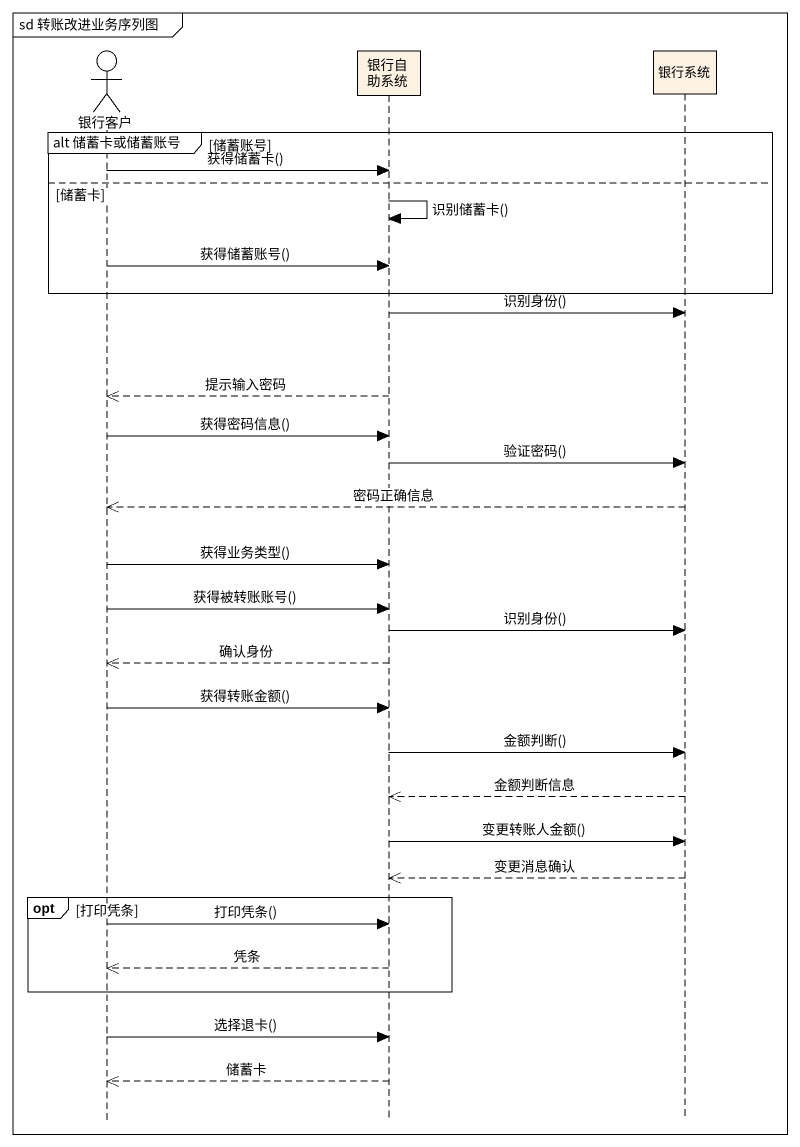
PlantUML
@startuml
mainframe sd 转账改进业务序列图
hide footbox
actor 银行客户
participant 银行自助系统
participant 银行系统

group alt 储蓄卡或储蓄账号 [储蓄账号]
  银行客户 -> 银行自助系统 : 获得储蓄卡()
else 储蓄卡
  银行自助系统 -> 银行自助系统 : 识别储蓄卡()
  银行客户 -> 银行自助系统 : 获得储蓄账号()
end
银行自助系统 -> 银行系统 : 识别身份()
银行自助系统 -->> 银行客户 : 提示输入密码
银行客户 -> 银行自助系统 : 获得密码信息()
银行自助系统 -> 银行系统 : 验证密码()
银行系统 -->> 银行客户 : 密码正确信息
银行客户 -> 银行自助系统 : 获得业务类型()
银行客户 -> 银行自助系统 : 获得被转账账号()
银行自助系统 -> 银行系统 : 识别身份()
银行自助系统 -->> 银行客户 : 确认身份
银行客户 -> 银行自助系统 : 获得转账金额()
银行自助系统 -> 银行系统 : 金额判断()
银行系统 -->> 银行自助系统 : 金额判断信息
银行自助系统 -> 银行系统 : 变更转账人金额()
银行系统 -->> 银行自助系统 : 变更消息确认
opt 打印凭条
  银行客户 -> 银行自助系统 : 打印凭条()
  银行自助系统 -->> 银行客户 : 凭条
end
银行客户 -> 银行自助系统 : 选择退卡()
银行自助系统 -->> 银行客户 : 储蓄卡
@enduml
